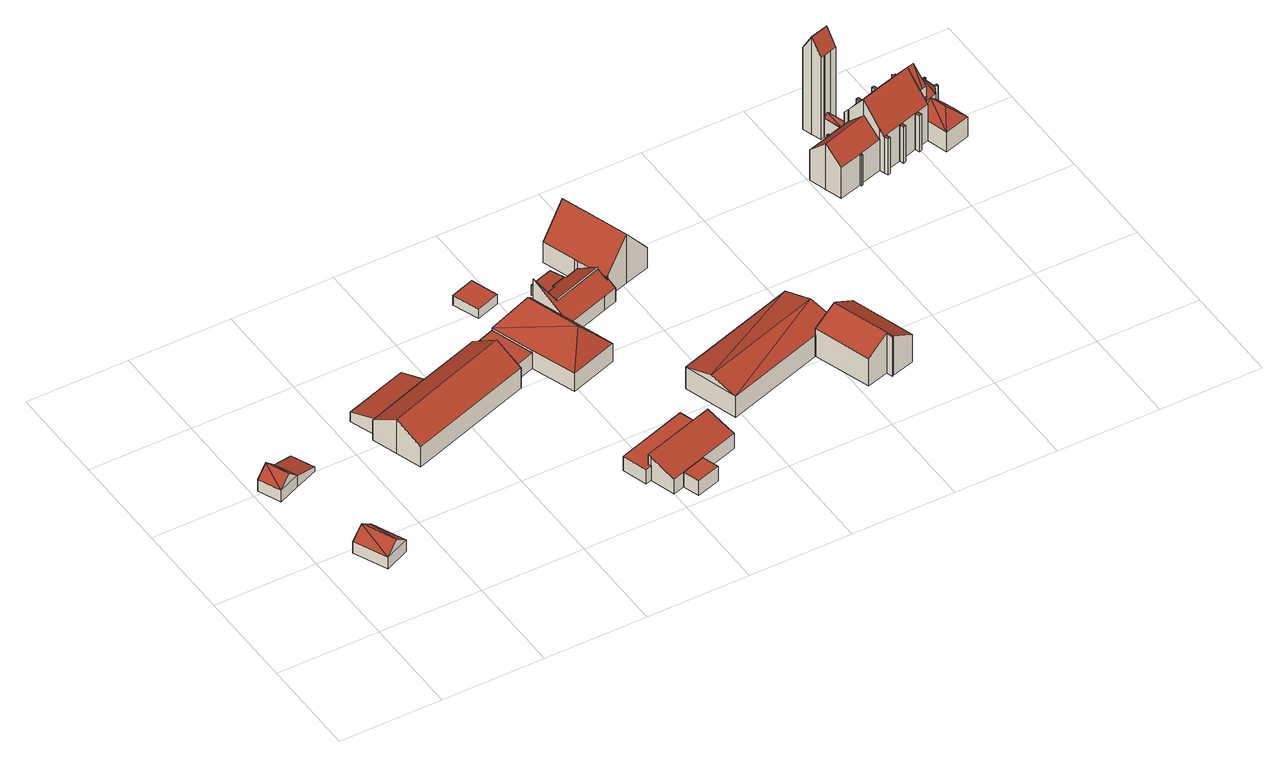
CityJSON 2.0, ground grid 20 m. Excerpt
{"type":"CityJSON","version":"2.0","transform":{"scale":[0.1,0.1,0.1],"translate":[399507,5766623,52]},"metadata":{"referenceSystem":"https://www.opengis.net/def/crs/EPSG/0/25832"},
"CityObjects":{
"building1":{"type":"Building","attributes":{"Gemeindeschluessel":"05566004","Geometrietyp2DReferenz":"3000","function":"31001_1310","roofType":"3100","measuredHeight":4.68},"geometry":[{"type":"Solid","lod":"2","boundaries":[[[[0,1,2,3]],[[4,5,1,0]],[[6,7,5,4]],[[3,2,7,6]],[[0,8,4]],[[6,9,3]],[[8,0,3]],[[3,9,8]],[[4,8,9]],[[9,6,4]],[[1,5,7,2]]]],"semantics":{"surfaces":[{"type":"WallSurface"},{"type":"RoofSurface"},{"type":"GroundSurface"}],"values":[[0,0,0,0,0,0,1,1,1,1,2]]}}]},
"building2":{"type":"Building","attributes":{"Gemeindeschluessel":"05566004","Geometrietyp2DReferenz":"3000","function":"31001_1310","roofType":"3100","measuredHeight":4.77},"geometry":[{"type":"Solid","lod":"2","boundaries":[[[[10,11,12,13]],[[14,15,11,10]],[[16,17,15,14]],[[13,12,17,16]],[[10,18,14]],[[16,19,13]],[[18,10,13]],[[13,19,18]],[[14,18,19]],[[19,16,14]],[[11,15,17,12]]]],"semantics":{"surfaces":[{"type":"WallSurface"},{"type":"RoofSurface"},{"type":"GroundSurface"}],"values":[[0,0,0,0,0,0,1,1,1,1,2]]}}]},
"building3":{"type":"Building","attributes":{"Gemeindeschluessel":"05566004","Geometrietyp2DReferenz":"3000","function":"51009_1610","roofType":"2100","measuredHeight":2.53},"geometry":[{"type":"Solid","lod":"2","boundaries":[[[[20,21,12,22]],[[23,24,21,20]],[[25,11,24,23]],[[22,12,11,25]],[[23,20,22,25]],[[21,24,11,12]]]],"semantics":{"surfaces":[{"type":"WallSurface"},{"type":"RoofSurface"},{"type":"GroundSurface"}],"values":[[0,0,0,0,1,2]]}}]},
"building4":{"type":"Building","attributes":{"Gemeindeschluessel":"05566004","Geometrietyp2DReferenz":"3000","function":"31001_1310","roofType":"2100","measuredHeight":3.64},"geometry":[{"type":"Solid","lod":"2","boundaries":[[[[26,27,28,29]],[[30,31,27,26]],[[32,33,31,30]],[[34,35,33,32]],[[29,28,35,34]],[[32,30,26,29,34]],[[27,31,33,35,28]]]],"semantics":{"surfaces":[{"type":"WallSurface"},{"type":"RoofSurface"},{"type":"GroundSurface"}],"values":[[0,0,0,0,0,1,2]]}}]},
"building5":{"type":"Building","attributes":{"Gemeindeschluessel":"05566004","Geometrietyp2DReferenz":"3000","function":"31001_1000"},"address":[{"country":"Germany","locality":"Altenberge","thoroughfareNumber":"54","thoroughfareName":"Hansell"},{"country":"Germany","locality":"Altenberge","thoroughfareNumber":"54a","thoroughfareName":"Hansell"},{"country":"Germany","locality":"Altenberge","thoroughfareNumber":"54b","thoroughfareName":"Hansell"}],"children":["building5-1","building5-2","building5-3","building5-4","building5-5"]},
"building5-1":{"type":"BuildingPart","attributes":{"roofType":"2100","measuredHeight":5.84},"parents":["building5"],"geometry":[{"type":"Solid","lod":"2","boundaries":[[[[36,37,38,39]],[[40,41,37,36]],[[42,43,41,40]],[[44,45,43,42]],[[46,47,45,44]],[[48,49,47,46]],[[50,51,49,48]],[[52,53,54,51,50]],[[55,56,52,50,48,46,44,42,40,36,39,57]],[[37,41,43,45,47,49,51,54,58,59,38]],[[53,52,56,60]],[[58,54,53,60]],[[60,56,55]],[[59,58,60,55,57]],[[38,59,57,39]]]],"semantics":{"surfaces":[{"type":"WallSurface"},{"type":"RoofSurface"},{"type":"GroundSurface"},{"type":"ClosureSurface"}],"values":[[0,0,0,0,0,0,0,0,1,2,0,3,0,3,3]]}}]},
"building5-2":{"type":"BuildingPart","attributes":{"roofType":"2100","measuredHeight":8.4},"parents":["building5"],"geometry":[{"type":"Solid","lod":"2","boundaries":[[[[61,62,54,53]],[[63,64,62,61]],[[65,66,64,63]],[[67,68,66,65]],[[69,70,68,67]],[[55,71,72,69,67,65,63,61,53,60]],[[62,64,66,68,70,59,58,54]],[[72,71,73]],[[69,72,73,57,59,70]],[[57,73,71,55]],[[58,59,57,55,60]],[[58,60,53,54]]]],"semantics":{"surfaces":[{"type":"WallSurface"},{"type":"RoofSurface"},{"type":"GroundSurface"},{"type":"ClosureSurface"}],"values":[[0,0,0,0,0,1,2,0,3,0,3,3]]}}]},
"building5-3":{"type":"BuildingPart","attributes":{"roofType":"1000","measuredHeight":3.44},"parents":["building5"],"geometry":[{"type":"Solid","lod":"2","boundaries":[[[[74,75,76,77]],[[78,79,75,74]],[[80,81,82,83]],[[83,78,74,77,84,80]],[[75,79,82,81,85,76]],[[79,78,83,82]],[[85,84,77,76]],[[81,80,84,85]]]],"semantics":{"surfaces":[{"type":"WallSurface"},{"type":"RoofSurface"},{"type":"GroundSurface"},{"type":"ClosureSurface"}],"values":[[0,0,0,1,2,3,3,3]]}}]},
"building5-4":{"type":"BuildingPart","attributes":{"roofType":"3200","measuredHeight":9.47},"parents":["building5"],"geometry":[{"type":"Solid","lod":"2","boundaries":[[[[86,87,70,69,88]],[[89,90,87,86]],[[91,83,82,90,89]],[[92,39,38,79,78,93]],[[86,94,89]],[[93,95,92]],[[92,95,94]],[[94,86,88,72,73,92]],[[94,95,93]],[[93,91,89,94]],[[87,90,82,79,38,59,70]],[[83,91,93,78]],[[79,82,83,78]],[[72,88,69]],[[92,73,57,39]],[[38,39,57,59]],[[59,57,73,72,69,70]]]],"semantics":{"surfaces":[{"type":"WallSurface"},{"type":"RoofSurface"},{"type":"GroundSurface"},{"type":"ClosureSurface"}],"values":[[0,0,0,0,1,1,1,1,1,1,2,0,3,0,0,3,3]]}}]},
"building5-5":{"type":"BuildingPart","attributes":{"roofType":"5000","measuredHeight":7.64},"parents":["building5"],"geometry":[{"type":"Solid","lod":"2","boundaries":[[[[96,97,98,99]],[[100,101,97,96]],[[102,103,101,100]],[[104,105,103,102]],[[106,107,105,104]],[[108,77,76,107,106]],[[109,110,81,80,111]],[[99,98,110,109]],[[108,106,104,102,100,96,112]],[[99,109,111,112,96]],[[97,101,103,105,107,76,85,81,110,98]],[[77,108,112,84]],[[76,77,84,85]],[[80,84,112,111]],[[84,80,81,85]]]],"semantics":{"surfaces":[{"type":"WallSurface"},{"type":"RoofSurface"},{"type":"GroundSurface"},{"type":"ClosureSurface"}],"values":[[0,0,0,0,0,0,0,0,1,1,2,0,3,0,3]]}}]},
"building6":{"type":"Building","attributes":{"Gemeindeschluessel":"05566004","Geometrietyp2DReferenz":"3000","function":"51009_1610","roofType":"1000","measuredHeight":3.21},"geometry":[{"type":"Solid","lod":"2","boundaries":[[[[113,114,115,116]],[[117,118,114,113]],[[119,120,118,117]],[[116,115,120,119]],[[117,113,116,119]],[[114,118,120,115]]]],"semantics":{"surfaces":[{"type":"WallSurface"},{"type":"RoofSurface"},{"type":"GroundSurface"}],"values":[[0,0,0,0,1,2]]}}]},
"building7":{"type":"Building","attributes":{"Gemeindeschluessel":"05566004","Geometrietyp2DReferenz":"3000","function":"31001_1000"},"address":[{"country":"Germany","locality":"Altenberge","thoroughfareNumber":"55a","thoroughfareName":"Hansell"}],"children":["building7-1","building7-2"]},
"building7-1":{"type":"BuildingPart","attributes":{"roofType":"1000","measuredHeight":3.15},"parents":["building7"],"geometry":[{"type":"MultiSurface","lod":"2","boundaries":[[[121,122,123,124]],[[125,126,123,124]],[[127,128,126,125]],[[129,130,128,127]],[[131,132,130,129]],[[127,125,124,121,124,133,131,129]],[[134,123,122,123,126,128,130,132]],[[132,131,133,134]],[[134,133,124,123]]],"semantics":{"surfaces":[{"type":"WallSurface"},{"type":"RoofSurface"},{"type":"GroundSurface"},{"type":"ClosureSurface"}],"values":[0,0,0,0,0,1,2,3,3]}}]},
"building7-2":{"type":"BuildingPart","attributes":{"roofType":"2100","measuredHeight":5.39},"parents":["building7"],"geometry":[{"type":"Solid","lod":"2","boundaries":[[[[132,131,135]],[[136,137,132,135]],[[138,139,137,136]],[[140,141,139,138]],[[142,122,141,140]],[[143,124,123,122,142]],[[140,138,136,135,144,143,142]],[[134,132,137,139,141,122,123]],[[124,143,144,133]],[[134,123,124,133]],[[133,144,135,131]],[[132,134,133,131]]]],"semantics":{"surfaces":[{"type":"WallSurface"},{"type":"RoofSurface"},{"type":"GroundSurface"},{"type":"ClosureSurface"}],"values":[[0,0,0,0,0,0,1,2,0,3,0,3]]}}]},
"building8":{"type":"Building","attributes":{"Gemeindeschluessel":"05566004","Geometrietyp2DReferenz":"3000","function":"51009_1610","roofType":"1000","measuredHeight":2.15},"geometry":[{"type":"Solid","lod":"2","boundaries":[[[[145,146,147,148]],[[149,150,146,145]],[[151,152,150,149]],[[148,147,152,151]],[[149,145,148,151]],[[146,150,152,147]]]],"semantics":{"surfaces":[{"type":"WallSurface"},{"type":"RoofSurface"},{"type":"GroundSurface"}],"values":[[0,0,0,0,1,2]]}}]},
"building9":{"type":"Building","attributes":{"Gemeindeschluessel":"05566004","Geometrietyp2DReferenz":"3000","function":"31001_1310","roofType":"2100","measuredHeight":2.64},"geometry":[{"type":"Solid","lod":"2","boundaries":[[[[153,154,155,156]],[[157,158,154,153]],[[159,160,158,157]],[[161,162,160,159]],[[163,164,162,161]],[[156,155,164,163]],[[161,159,157,153,156,163]],[[154,158,160,162,164,155]]]],"semantics":{"surfaces":[{"type":"WallSurface"},{"type":"RoofSurface"},{"type":"GroundSurface"}],"values":[[0,0,0,0,0,0,1,2]]}}]},
"building10":{"type":"Building","attributes":{"Gemeindeschluessel":"05566004","Geometrietyp2DReferenz":"3000","function":"31001_2460","roofType":"5000","measuredHeight":6.19},"geometry":[{"type":"Solid","lod":"2","boundaries":[[[[165,166,167,168]],[[169,170,166,165]],[[171,172,170,169]],[[173,174,172,171]],[[168,167,174,173]],[[175,165,176]],[[168,176,165]],[[173,171,169,175]],[[173,175,176]],[[175,169,165]],[[176,168,173]],[[166,170,172,174,167]]]],"semantics":{"surfaces":[{"type":"WallSurface"},{"type":"RoofSurface"},{"type":"GroundSurface"}],"values":[[0,0,0,0,0,1,1,1,1,0,0,2]]}}]},
"building11":{"type":"Building","attributes":{"Gemeindeschluessel":"05566004","Geometrietyp2DReferenz":"3000","function":"31001_1000","roofType":"3100","measuredHeight":10.82},"address":[{"country":"Germany","locality":"Altenberge","thoroughfareNumber":"53","thoroughfareName":"Hansell"}],"geometry":[{"type":"Solid","lod":"2","boundaries":[[[[177,178,179,180]],[[181,182,178,177]],[[183,184,182,181]],[[185,186,184,183]],[[187,188,186,185]],[[189,190,188,187]],[[191,192,190,189]],[[193,194,192,191]],[[180,179,194,193]],[[187,185,183,189]],[[181,177,180,193,191,189,183]],[[178,182,184,186,188,190,192,194,179]]]],"semantics":{"surfaces":[{"type":"WallSurface"},{"type":"RoofSurface"},{"type":"GroundSurface"}],"values":[[0,0,0,0,0,0,0,0,0,1,1,2]]}}]},
"building12":{"type":"Building","attributes":{"Gemeindeschluessel":"05566004","Geometrietyp2DReferenz":"3000","function":"31001_1000","roofType":"3100","measuredHeight":8.8},"address":[{"country":"Germany","locality":"Altenberge","thoroughfareNumber":"55","thoroughfareName":"Hansell"}],"geometry":[{"type":"Solid","lod":"2","boundaries":[[[[195,196,197,198]],[[199,200,196,195]],[[201,202,200,199]],[[203,204,202,201]],[[205,206,204,203]],[[207,208,206,205]],[[209,210,208,207]],[[211,212,210,209]],[[198,197,212,211]],[[205,203,201,199,207]],[[195,198,211,209,207,199]],[[196,200,202,204,206,208,210,212,197]]]],"semantics":{"surfaces":[{"type":"WallSurface"},{"type":"RoofSurface"},{"type":"GroundSurface"}],"values":[[0,0,0,0,0,0,0,0,0,1,1,2]]}}]},
"building13":{"type":"Building","attributes":{"name":"St. Johannes-Nepomuk","Gemeindeschluessel":"05566004","Geometrietyp2DReferenz":"3000","function":"31001_3041"},"address":[{"country":"Germany","locality":"Altenberge","thoroughfareNumber":"13","thoroughfareName":"Hansell"}],"children":["building13-1","building13-2","building13-3","building13-4","building13-5","building13-6","building13-7","building13-8","building13-9","building13-10","building13-11","building13-12","building13-13","building13-14","building13-15","building13-16","building13-17","building13-18","building13-19"]},
"building13-1":{"type":"BuildingPart","attributes":{"roofType":"1000","measuredHeight":6.7},"parents":["building13"],"geometry":[{"type":"Solid","lod":"2","boundaries":[[[[213,214,215,216]],[[217,218,214,213]],[[219,220,218,217]],[[219,217,213,216,221]],[[214,218,220,222,215]],[[220,219,221,222]],[[222,221,216,215]]]],"semantics":{"surfaces":[{"type":"WallSurface"},{"type":"RoofSurface"},{"type":"GroundSurface"},{"type":"ClosureSurface"}],"values":[[0,0,0,1,2,3,3]]}}]},
"building13-2":{"type":"BuildingPart","attributes":{"roofType":"3100","measuredHeight":13.6},"parents":["building13"],"geometry":[{"type":"Solid","lod":"2","boundaries":[[[[223,224,225,226]],[[227,228,229,230]],[[231,228,227]],[[232,233,234,235,236]],[[223,226,237,235,234]],[[235,238,239,236]],[[240,236,239]],[[240,239,238,241,242]],[[233,232,227,230]],[[233,230,243,234]],[[224,244,245,229,228,246,247,248,249,225]],[[234,244,224,223]],[[245,243,230,229]],[[243,245,244,234]],[[250,242,251]],[[231,227,252]],[[228,231,251,253,254,246]],[[231,252,250,251]],[[253,251,242,241,255]],[[247,246,254,255]],[[254,253,255]],[[248,256,237,249]],[[247,255,241,256,248]],[[226,225,249,237]],[[250,257,252,227,232,236,240,242]],[[252,257,250]],[[235,237,256]],[[238,235,256,241]]]],"semantics":{"surfaces":[{"type":"WallSurface"},{"type":"RoofSurface"},{"type":"GroundSurface"},{"type":"ClosureSurface"}],"values":[[0,0,0,1,1,1,1,0,0,0,2,3,0,3,0,0,3,3,0,3,3,3,3,3,0,3,3,3]]}}]},
"building13-3":{"type":"BuildingPart","attributes":{"roofType":"3100","measuredHeight":5.08},"parents":["building13"],"geometry":[{"type":"Solid","lod":"2","boundaries":[[[[258,259,260,261]],[[262,263,264,265]],[[265,266,262]],[[267,266,265]],[[261,266,267,268]],[[269,258,268,267]],[[269,270,258]],[[269,267,265,270]],[[268,258,261]],[[260,259,271,264,263]],[[263,262,261,260]],[[259,258,270,271]],[[271,270,265,264]],[[261,262,266]]]],"semantics":{"surfaces":[{"type":"WallSurface"},{"type":"RoofSurface"},{"type":"GroundSurface"},{"type":"ClosureSurface"}],"values":[[0,0,1,1,1,1,0,0,0,2,3,3,3,3]]}}]},
"building13-4":{"type":"BuildingPart","attributes":{"roofType":"1000","measuredHeight":8},"parents":["building13"],"geometry":[{"type":"Solid","lod":"2","boundaries":[[[[272,273,274,275]],[[243,245,273,272]],[[275,274,224,223]],[[234,243,272,275,223]],[[273,245,244,224,274]],[[234,244,245,243]],[[223,224,244,234]]]],"semantics":{"surfaces":[{"type":"WallSurface"},{"type":"RoofSurface"},{"type":"GroundSurface"},{"type":"ClosureSurface"}],"values":[[0,0,0,1,2,3,3]]}}]},
"building13-5":{"type":"BuildingPart","attributes":{"roofType":"1000","measuredHeight":8},"parents":["building13"],"geometry":[{"type":"Solid","lod":"2","boundaries":[[[[276,277,278,279]],[[280,281,282,283]],[[279,278,281,280]],[[283,276,279,280]],[[277,282,281,278]],[[283,282,277,276]]]],"semantics":{"surfaces":[{"type":"WallSurface"},{"type":"RoofSurface"},{"type":"GroundSurface"},{"type":"ClosureSurface"}],"values":[[0,0,0,1,2,3]]}}]},
"building13-6":{"type":"BuildingPart","attributes":{"roofType":"5000","measuredHeight":6.76},"parents":["building13"],"geometry":[{"type":"Solid","lod":"2","boundaries":[[[[284,285,286,287]],[[288,289,290,291]],[[292,293,289,288]],[[287,286,293,292]],[[292,294,287]],[[288,295,294,292]],[[296,297,298,294,295]],[[294,298,287]],[[253,255,284,287,298]],[[297,296,291,299]],[[296,295,288,291]],[[285,247,246,300,290,289,293,286]],[[285,284,255,247]],[[247,255,254,246]],[[246,254,299,300]],[[300,299,291,290]],[[254,255,253]],[[253,298,297,299,254]]]],"semantics":{"surfaces":[{"type":"WallSurface"},{"type":"RoofSurface"},{"type":"GroundSurface"},{"type":"ClosureSurface"}],"values":[[0,0,0,0,1,1,1,1,1,0,0,2,3,3,3,3,3,3]]}}]},
"building13-7":{"type":"BuildingPart","attributes":{"roofType":"1000","measuredHeight":6.81},"parents":["building13"],"geometry":[{"type":"Solid","lod":"2","boundaries":[[[[301,302,303,304]],[[305,306,302,301]],[[307,308,306,305]],[[305,301,304,307]],[[302,306,308,303]],[[304,303,308,307]]]],"semantics":{"surfaces":[{"type":"WallSurface"},{"type":"RoofSurface"},{"type":"GroundSurface"},{"type":"ClosureSurface"}],"values":[[0,0,0,1,2,3]]}}]},
"building13-8":{"type":"BuildingPart","attributes":{"roofType":"1000","measuredHeight":8},"parents":["building13"],"geometry":[{"type":"Solid","lod":"2","boundaries":[[[[309,310,311,312]],[[313,314,315,316]],[[312,311,314,313]],[[316,309,312,313]],[[310,315,314,311]],[[310,309,316,315]]]],"semantics":{"surfaces":[{"type":"WallSurface"},{"type":"RoofSurface"},{"type":"GroundSurface"},{"type":"ClosureSurface"}],"values":[[0,0,0,1,2,3]]}}]},
"building13-9":{"type":"BuildingPart","attributes":{"roofType":"1000","measuredHeight":6.7},"parents":["building13"],"geometry":[{"type":"Solid","lod":"2","boundaries":[[[[317,318,319,320]],[[321,322,323,324]],[[320,319,322,321]],[[324,317,320,321]],[[318,323,322,319]],[[323,318,317,324]]]],"semantics":{"surfaces":[{"type":"WallSurface"},{"type":"RoofSurface"},{"type":"GroundSurface"},{"type":"ClosureSurface"}],"values":[[0,0,0,1,2,3]]}}]},
"building13-10":{"type":"BuildingPart","attributes":{"roofType":"1000","measuredHeight":8},"parents":["building13"],"geometry":[{"type":"MultiSurface","lod":"2","boundaries":[[[325,326,327,328]],[[329,330,326,325]],[[328,327,331,332]],[[329,237,226,237,329,325,328,332]],[[326,330,249,225,249,330,331,327]],[[330,329,237,249]],[[249,237,226,225]],[[330,329,332,331]]],"semantics":{"surfaces":[{"type":"WallSurface"},{"type":"RoofSurface"},{"type":"GroundSurface"},{"type":"ClosureSurface"}],"values":[0,0,0,1,2,0,0,3]}}]},
"building13-11":{"type":"BuildingPart","attributes":{"roofType":"4000","measuredHeight":8.92},"parents":["building13"],"geometry":[{"type":"Solid","lod":"2","boundaries":[[[[304,303,333,334]],[[335,336,308,307]],[[337,290,338,339]],[[340,341,334]],[[334,341,304]],[[304,341,307]],[[307,341,335]],[[335,341,339]],[[339,341,337]],[[337,341,340]],[[333,303,308,336,338,290,342]],[[334,333,342,340]],[[307,308,303,304]],[[339,338,336,335]],[[340,342,290,337]]]],"semantics":{"surfaces":[{"type":"WallSurface"},{"type":"RoofSurface"},{"type":"GroundSurface"},{"type":"ClosureSurface"}],"values":[[0,0,0,1,1,1,1,1,1,1,2,3,3,3,3]]}}]},
"building13-12":{"type":"BuildingPart","attributes":{"roofType":"3100","measuredHeight":8.92},"parents":["building13"],"geometry":[{"type":"Solid","lod":"2","boundaries":[[[[340,342,228,231]],[[257,341,340]],[[231,252,257,340]],[[251,337,341]],[[341,257,250,251]],[[341,337,340]],[[300,246,228,342,290]],[[298,297,299,291,337,251,253]],[[246,300,299,254]],[[300,290,291,299]],[[299,297,298,253,254]],[[254,253,251,246]],[[246,251,231,228]],[[337,291,290,342,340]],[[250,252,231,251]],[[257,252,250]]]],"semantics":{"surfaces":[{"type":"WallSurface"},{"type":"RoofSurface"},{"type":"GroundSurface"},{"type":"ClosureSurface"}],"values":[[0,1,1,1,1,0,2,0,3,3,3,0,3,3,3,3]]}}]},
"building13-13":{"type":"BuildingPart","attributes":{"roofType":"1000","measuredHeight":8},"parents":["building13"],"geometry":[{"type":"Solid","lod":"2","boundaries":[[[[343,344,345,346]],[[347,348,344,343]],[[346,345,349,350]],[[347,343,346,350]],[[344,348,349,345]],[[350,349,348,347]]]],"semantics":{"surfaces":[{"type":"WallSurface"},{"type":"RoofSurface"},{"type":"GroundSurface"},{"type":"ClosureSurface"}],"values":[[0,0,0,1,2,3]]}}]},
"building13-14":{"type":"BuildingPart","attributes":{"roofType":"3100","measuredHeight":21.7},"parents":["building13"],"geometry":[{"type":"Solid","lod":"2","boundaries":[[[[351,352,259,258,353]],[[354,355,352,351]],[[356,357,355,354]],[[358,359,357,356]],[[360,361,359,358]],[[362,363,361,360]],[[364,365,363,362]],[[366,265,264,365,364]],[[358,356,354,360]],[[351,353,367,366,364,362,360,354]],[[271,259,352,355,357,359,361,363,365,264]],[[267,265,366,367,269]],[[271,264,265,270]],[[265,267,269,270]],[[258,270,269,367,353]],[[259,271,270,258]]]],"semantics":{"surfaces":[{"type":"WallSurface"},{"type":"RoofSurface"},{"type":"GroundSurface"},{"type":"ClosureSurface"}],"values":[[0,0,0,0,0,0,0,0,1,1,2,0,3,3,0,3]]}}]},
"building13-15":{"type":"BuildingPart","attributes":{"roofType":"3100","measuredHeight":13.6},"parents":["building13"],"geometry":[{"type":"Solid","lod":"2","boundaries":[[[[368,369,263,262,370]],[[350,349,369,368]],[[332,331,348,347]],[[316,315,285,284,371]],[[283,282,310,309]],[[372,373,277,276]],[[374,375,376,377]],[[378,375,374]],[[379,380,381,382,383]],[[384,261,260,380,379]],[[374,377,372,276,283,309,316,371,235,385]],[[237,332,347,350,368,370,384,379,383,385,235]],[[263,369,349,348,331,330,249,248,247,285,315,310,282,277,373,376,375,386,381,380,260]],[[266,261,384,370,262]],[[263,260,261,262]],[[261,266,262]],[[347,348,349,350]],[[329,332,237]],[[330,329,237,249]],[[331,332,329,330]],[[249,237,256,248]],[[237,235,256]],[[284,255,241,238,235,371]],[[256,241,255,247,248]],[[256,235,238,241]],[[285,247,255,284]],[[310,315,316,309]],[[276,277,282,283]],[[376,373,372,377]],[[387,378,374,385,387,386]],[[375,378,387,386]],[[382,387,385,383]],[[381,386,387,382]]]],"semantics":{"surfaces":[{"type":"WallSurface"},{"type":"RoofSurface"},{"type":"GroundSurface"},{"type":"ClosureSurface"}],"values":[[0,0,0,0,0,0,0,0,0,0,1,1,2,0,3,3,3,0,3,3,3,3,0,3,3,3,3,3,3,0,3,0,3]]}}]},
"building13-16":{"type":"BuildingPart","attributes":{"roofType":"1000","measuredHeight":6.81},"parents":["building13"],"geometry":[{"type":"Solid","lod":"2","boundaries":[[[[388,389,342,340]],[[390,391,389,388]],[[334,333,391,390]],[[390,388,340,334]],[[389,391,333,342]],[[340,342,333,334]]]],"semantics":{"surfaces":[{"type":"WallSurface"},{"type":"RoofSurface"},{"type":"GroundSurface"},{"type":"ClosureSurface"}],"values":[[0,0,0,1,2,3]]}}]},
"building13-17":{"type":"BuildingPart","attributes":{"roofType":"1000","measuredHeight":8},"parents":["building13"],"geometry":[{"type":"Solid","lod":"2","boundaries":[[[[377,376,392,393]],[[394,395,373,372]],[[393,392,395,394]],[[372,377,393,394]],[[376,373,395,392]],[[373,376,377,372]]]],"semantics":{"surfaces":[{"type":"WallSurface"},{"type":"RoofSurface"},{"type":"GroundSurface"},{"type":"ClosureSurface"}],"values":[[0,0,0,1,2,3]]}}]},
"building13-18":{"type":"BuildingPart","attributes":{"roofType":"1000","measuredHeight":6.81},"parents":["building13"],"geometry":[{"type":"Solid","lod":"2","boundaries":[[[[396,397,336,335]],[[398,399,397,396]],[[339,338,399,398]],[[398,396,335,339]],[[397,399,338,336]],[[335,336,338,339]]]],"semantics":{"surfaces":[{"type":"WallSurface"},{"type":"RoofSurface"},{"type":"GroundSurface"},{"type":"ClosureSurface"}],"values":[[0,0,0,1,2,3]]}}]},
"building13-19":{"type":"BuildingPart","attributes":{"roofType":"3100","measuredHeight":10.09},"parents":["building13"],"geometry":[{"type":"Solid","lod":"2","boundaries":[[[[400,401,220,219]],[[402,403,401,400]],[[404,405,403,402]],[[324,323,405,404]],[[382,381,318,317]],[[216,215,375,378]],[[382,317,324,404,402,387]],[[400,219,221,216,378,387,402]],[[220,401,403,405,323,318,381,386,375,215,222]],[[220,222,221,219]],[[323,324,317,318]],[[381,382,387,386]],[[375,386,387,378]],[[222,215,216,221]]]],"semantics":{"surfaces":[{"type":"WallSurface"},{"type":"RoofSurface"},{"type":"GroundSurface"},{"type":"ClosureSurface"}],"values":[[0,0,0,0,0,0,1,1,2,3,3,3,3,3]]}}]}
},
"vertices":[
[140,142,37],[140,142,12],[111,207,12],[111,207,37],[91,120,37],[91,120,12],[62,185,37],[62,185,12],[115,131,58],[86,196,58],
[70,375,37],[70,375,11],[51,419,11],[51,419,37],[28,357,37],[28,357,11],[9,401,37],[9,401,11],[49,366,58],[30,410,58],
[96,438,21],[96,438,11],[51,419,36],[115,393,21],[115,393,11],[70,375,36],
[232,471,31],[232,471,10],[251,417,10],[251,417,46],[356,512,31],[356,512,10],[374,458,46],[374,458,10],[361,454,46],[361,454,10],
[630,538,38],[630,538,9],[627,543,9],[627,543,35],[666,550,38],[666,550,9],[683,556,38],[683,556,9],[681,562,34],[681,562,9],[710,571,34],[710,571,9],[712,566,38],[712,566,9],[738,575,38],[738,575,9],[752,532,67],[752,532,63],[752,532,9],[651,501,65],[652,499,67],[629,537,38],[652,499,9],[629,537,9],[652,499,63],
[758,513,50],[758,513,9],[761,514,50],[761,514,9],[766,499,39],[766,499,9],[740,490,39],[740,490,9],[654,461,39],[654,461,9],[629,537,93],[649,476,49],[629,537,49],
[532,511,43],[532,511,9],[485,495,9],[485,495,43],[533,511,43],[533,511,9],[513,412,43],[513,412,9],[560,428,9],[560,428,43],[502,446,43],[502,446,9],
[684,373,49],[684,373,9],[654,461,49],[590,341,49],[590,341,9],[560,428,49],[627,543,49],[533,511,49],[626,388,103],[591,493,103],
[256,363,85],[256,363,9],[273,313,9],[273,313,53],[240,413,53],[240,413,9],[251,417,53],[251,417,9],[361,454,53],[361,454,9],[374,458,53],[374,458,9],[485,495,53],[519,396,53],[519,396,9],[513,412,64],[502,446,85],
[661,48,51],[661,48,19],[614,33,19],[614,33,51],[671,16,51],[671,16,19],[624,1,51],[624,1,19],
[577,75,50],[577,75,18],[577,76,18],[577,76,50],[565,72,50],[565,72,18],[550,121,50],[550,121,18],[688,165,50],[688,165,18],[702,122,50],[702,122,18],[575,82,50],[575,82,18],
[702,122,72],[719,127,72],[719,127,18],[737,72,51],[737,72,18],[592,26,51],[592,26,18],[577,75,70],[577,76,70],[575,82,72],
[577,649,30],[577,649,9],[531,633,9],[531,633,30],[595,596,30],[595,596,9],[549,581,30],[549,581,9],
[666,550,36],[666,550,10],[683,556,10],[683,556,36],[654,585,32],[654,585,10],[700,600,32],[700,600,10],[710,571,35],[710,571,10],[681,562,35],[681,562,10],
[990,324,61],[990,324,14],[749,247,14],[749,247,61],[1024,218,61],[1024,218,14],[975,203,61],[975,203,14],[782,141,61],[782,141,14],[1007,270,76],[766,194,76],
[736,580,55],[736,580,10],[738,575,10],[738,575,55],[714,645,55],[714,645,10],[761,661,118],[761,661,10],[809,677,55],[809,677,10],[854,542,56],[854,542,10],[806,528,118],[806,528,10],[761,514,59],[761,514,10],[758,513,56],[758,513,10],
[975,203,76],[975,203,15],[1011,92,15],[1011,92,76],[1020,217,103],[1020,217,15],[1024,218,101],[1024,218,15],[1065,231,76],[1065,231,15],[1105,106,76],[1105,106,15],[1060,93,103],[1060,93,15],[1058,92,102],[1058,92,15],[1054,105,103],[1054,105,15],
[1273,539,71],[1273,539,4],[1272,543,4],[1272,543,71],[1270,538,71],[1270,538,4],[1269,542,71],[1269,542,4],[1271,542,71],[1271,542,4],
[1408,666,84],[1408,666,4],[1402,665,4],[1402,665,84],[1416,653,84],[1416,653,4],[1413,661,4],[1413,661,84],[1416,653,72],[1416,653,103],[1413,661,93],[1411,667,84],[1410,621,140],[1424,625,140],[1397,663,84],[1418,594,105],[1423,596,105],[1432,598,105],[1418,594,84],[1432,598,84],[1412,664,84],[1411,667,4],[1412,664,4],[1432,598,4],[1418,594,4],[1410,621,4],[1397,663,4],[1428,613,84],[1432,598,72],[1421,637,84],[1432,598,61],[1432,598,48],[1418,594,48],[1410,621,84],[1424,625,93],
[1281,675,47],[1281,675,4],[1294,633,4],[1294,633,47],[1308,637,47],[1308,637,4],[1295,679,4],[1295,679,47],[1301,635,55],[1288,677,55],[1293,634,47],[1283,676,50],[1283,676,47],[1283,676,4],
[1417,672,84],[1417,672,4],[1412,674,4],[1412,674,84],
[1357,559,84],[1357,559,4],[1359,550,4],[1359,550,84],[1364,552,84],[1364,552,4],[1362,560,4],[1362,560,84],
[1423,578,48],[1423,578,4],[1435,537,4],[1435,537,48],[1476,584,48],[1476,584,4],[1455,605,4],[1455,605,48],[1485,552,48],[1485,552,4],[1453,570,72],[1464,597,56],[1455,605,61],[1454,605,62],[1444,602,72],[1454,605,48],[1454,605,4],
[1461,652,72],[1461,652,4],[1456,648,4],[1456,648,72],[1463,649,72],[1463,649,4],[1458,645,72],[1458,645,4],
[1394,570,84],[1394,570,4],[1397,561,4],[1397,561,84],[1402,563,84],[1402,563,4],[1399,571,4],[1399,571,84],
[1252,610,71],[1252,610,4],[1251,614,4],[1251,614,71],[1248,613,71],[1248,613,4],[1249,609,4],[1249,609,71],
[1371,665,84],[1371,665,4],[1366,664,4],[1366,664,84],[1374,656,84],[1374,656,4],[1369,655,4],[1369,655,84],
[1440,658,4],[1440,658,72],[1464,627,72],[1464,627,4],[1455,605,72],[1464,623,4],[1464,623,72],[1435,658,72],[1446,631,93],[1435,658,4],
[1334,654,84],[1334,654,4],[1329,652,4],[1329,652,84],[1336,645,84],[1336,645,4],[1331,644,4],[1331,644,84],
[1273,673,185],[1273,673,4],[1281,675,185],[1267,692,221],[1267,692,4],[1261,711,185],[1261,711,4],[1296,722,185],[1296,722,4],[1302,702,221],[1302,702,4],[1308,683,185],[1308,683,4],[1295,680,185],[1295,680,4],[1295,679,185],[1283,676,185],
[1332,644,85],[1332,644,4],[1308,637,84],[1423,578,84],[1324,549,84],[1324,549,4],[1316,556,96],[1316,556,4],[1319,547,4],[1319,547,84],[1316,556,72],[1297,623,97],[1297,623,4],[1296,623,4],[1296,623,71],[1296,623,97],[1294,633,84],[1306,590,140],[1306,590,4],[1306,590,105],
[1437,665,72],[1437,665,4],[1440,664,72],[1440,664,4],
[1322,539,4],[1322,539,84],[1327,540,84],[1327,540,4],
[1470,626,72],[1470,626,4],[1470,622,72],[1470,622,4],
[1224,529,72],[1224,529,4],[1214,562,105],[1214,562,4],[1204,596,71],[1204,596,4]
]}
